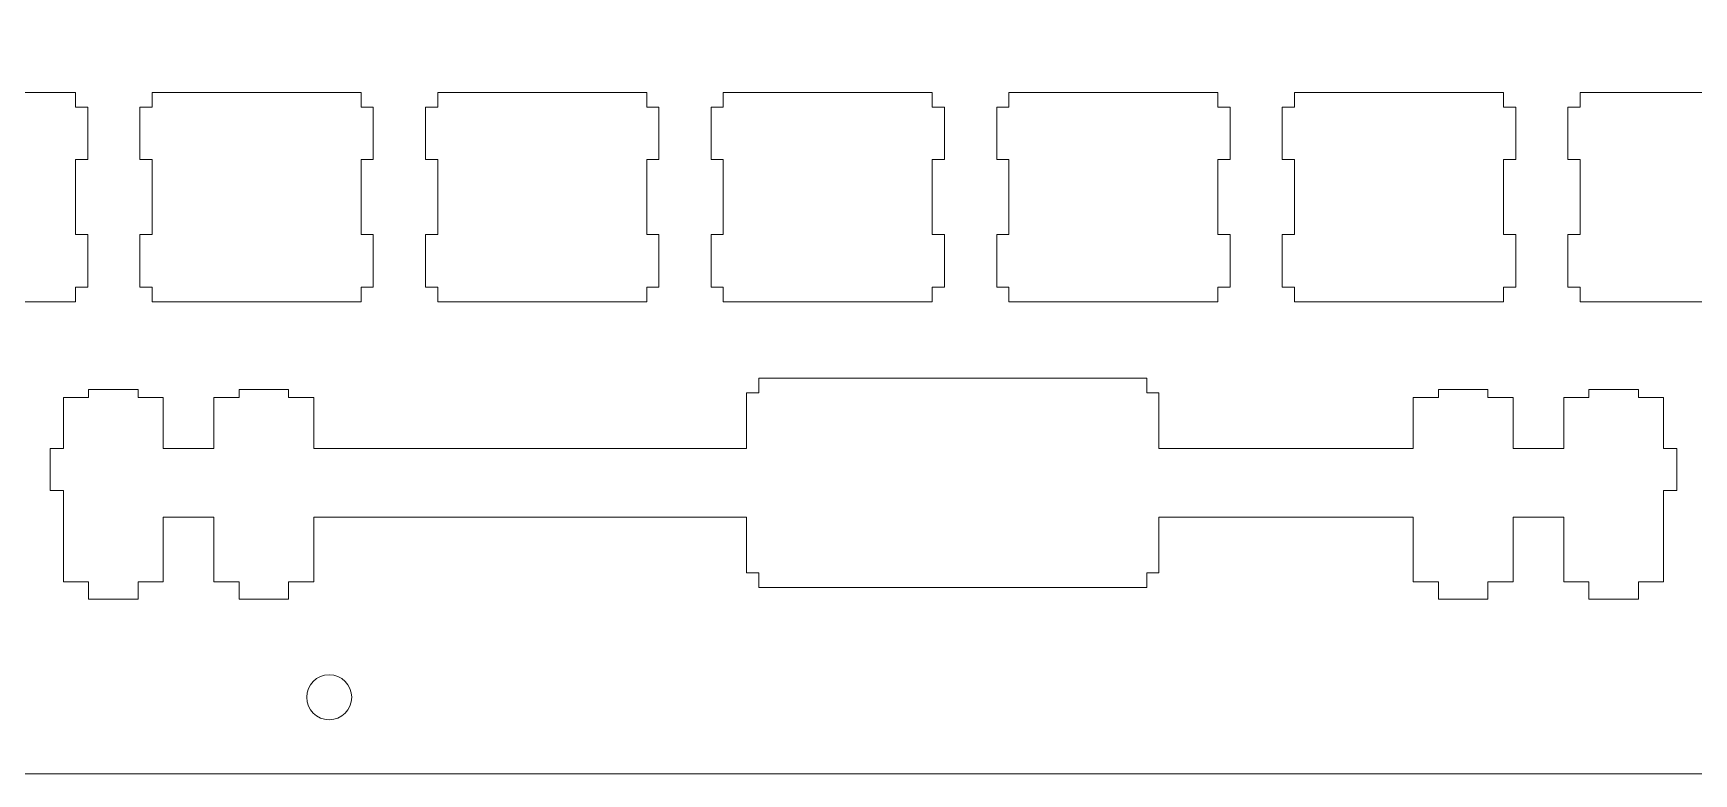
# Model space of a CAD drawing. Header units: millimetres. Extents: x -961 to -101, y 26 to 952.
# Drawn here: x -727.5 to -616.8, y 162.6 to 212 of the extents above; entities that cross this region are included whole.
import ezdxf

# ---------------------------------------------------------------- set-up
doc = ezdxf.new("R2010")
doc.units = ezdxf.units.MM
doc.header["$MEASUREMENT"] = 0
doc.layers.add('Layer 1', color=7, linetype='Continuous')

msp = doc.modelspace()

# ---------------------------------------------------------------- linework, layer by layer
at = {"layer": 'Layer 1', "color": 250, "lineweight": 9}
msp.add_ellipse((-707.7803, 167.7083), major_axis=(0, 1.5001), ratio=1, dxfattribs=at)
msp.add_open_spline([(-807.7337, 277.6083), (-807.7337, 277.6083), (-512.7337, 277.6083), (-512.7337, 277.6083), (-512.7337, 277.6083), (-509.9837, 277.6083), (-507.7337, 275.3583), (-507.7337, 272.6083), (-507.7337, 272.6083), (-507.7337, 272.6083), (-507.7337, 167.6084), (-507.7337, 167.6084), (-507.7337, 167.6084), (-507.7337, 164.8584), (-509.9837, 162.6084), (-512.7337, 162.6084), (-512.7337, 162.6084), (-512.7337, 162.6084), (-807.7337, 162.6084), (-807.7337, 162.6084), (-807.7337, 162.6084), (-810.4837, 162.6084), (-812.7337, 164.8584), (-812.7337, 167.6084), (-812.7337, 167.6084), (-812.7337, 167.6084), (-812.7337, 272.6083), (-812.7337, 272.6083), (-812.7337, 272.6083), (-812.7337, 275.3583), (-810.4837, 277.6083), (-807.7337, 277.6083)], degree=3, knots=[0, 0, 0, 0, 0.11111111, 0.11111111, 0.11111111, 0.11111111, 0.22222222, 0.22222222, 0.22222222, 0.22222222, 0.33333333, 0.33333333, 0.33333333, 0.33333333, 0.44444444, 0.44444444, 0.44444444, 0.44444444, 0.55555556, 0.55555556, 0.55555556, 0.55555556, 0.66666667, 0.66666667, 0.66666667, 0.66666667, 0.77777778, 0.77777778, 0.77777778, 0.77777778, 1, 1, 1, 1], dxfattribs=at)
for points in [[(-738.6437, 208.0311), (-738.6437, 208.0311), (-724.6986, 208.0311), (-724.6986, 208.0311)], [(-724.6986, 207.0524), (-724.6986, 207.0524), (-724.6986, 208.0311), (-724.6986, 208.0311)], [(-719.5937, 208.0311), (-719.5937, 208.0311), (-705.6486, 208.0311), (-705.6486, 208.0311)], [(-719.5937, 207.0524), (-719.5937, 207.0524), (-719.5937, 208.0311), (-719.5937, 208.0311)], [(-705.6486, 207.0524), (-705.6486, 207.0524), (-705.6486, 208.0311), (-705.6486, 208.0311)], [(-700.5437, 208.0311), (-700.5437, 208.0311), (-686.5986, 208.0311), (-686.5986, 208.0311)], [(-700.5437, 207.0524), (-700.5437, 207.0524), (-700.5437, 208.0311), (-700.5437, 208.0311)], [(-686.5986, 207.0524), (-686.5986, 207.0524), (-686.5986, 208.0311), (-686.5986, 208.0311)], [(-681.4937, 208.0311), (-681.4937, 208.0311), (-667.5486, 208.0311), (-667.5486, 208.0311)], [(-681.4937, 207.0524), (-681.4937, 207.0524), (-681.4937, 208.0311), (-681.4937, 208.0311)], [(-667.5486, 207.0524), (-667.5486, 207.0524), (-667.5486, 208.0311), (-667.5486, 208.0311)], [(-662.4437, 208.0311), (-662.4437, 208.0311), (-648.4986, 208.0311), (-648.4986, 208.0311)], [(-662.4437, 207.0524), (-662.4437, 207.0524), (-662.4437, 208.0311), (-662.4437, 208.0311)], [(-648.4986, 207.0524), (-648.4986, 207.0524), (-648.4986, 208.0311), (-648.4986, 208.0311)], [(-643.3937, 208.0311), (-643.3937, 208.0311), (-629.4486, 208.0311), (-629.4486, 208.0311)], [(-643.3937, 207.0524), (-643.3937, 207.0524), (-643.3937, 208.0311), (-643.3937, 208.0311)], [(-629.4486, 207.0524), (-629.4486, 207.0524), (-629.4486, 208.0311), (-629.4486, 208.0311)], [(-624.3437, 208.0311), (-624.3437, 208.0311), (-610.3986, 208.0311), (-610.3986, 208.0311)], [(-624.3437, 207.0524), (-624.3437, 207.0524), (-624.3437, 208.0311), (-624.3437, 208.0311)], [(-723.8872, 207.0524), (-723.8872, 207.0524), (-724.6986, 207.0524), (-724.6986, 207.0524)], [(-723.8872, 207.0524), (-723.8872, 207.0524), (-723.8872, 203.5585), (-723.8872, 203.5585)], [(-720.4051, 203.5585), (-720.4051, 203.5585), (-720.4051, 207.0524), (-720.4051, 207.0524)], [(-720.4051, 207.0524), (-720.4051, 207.0524), (-719.5937, 207.0524), (-719.5937, 207.0524)], [(-704.8372, 207.0524), (-704.8372, 207.0524), (-705.6486, 207.0524), (-705.6486, 207.0524)], [(-704.8372, 207.0524), (-704.8372, 207.0524), (-704.8372, 203.5585), (-704.8372, 203.5585)], [(-701.3551, 203.5585), (-701.3551, 203.5585), (-701.3551, 207.0524), (-701.3551, 207.0524)], [(-701.3551, 207.0524), (-701.3551, 207.0524), (-700.5437, 207.0524), (-700.5437, 207.0524)], [(-685.7872, 207.0524), (-685.7872, 207.0524), (-686.5986, 207.0524), (-686.5986, 207.0524)], [(-685.7872, 207.0524), (-685.7872, 207.0524), (-685.7872, 203.5585), (-685.7872, 203.5585)], [(-682.3051, 203.5585), (-682.3051, 203.5585), (-682.3051, 207.0524), (-682.3051, 207.0524)], [(-682.3051, 207.0524), (-682.3051, 207.0524), (-681.4937, 207.0524), (-681.4937, 207.0524)], [(-666.7372, 207.0524), (-666.7372, 207.0524), (-667.5486, 207.0524), (-667.5486, 207.0524)], [(-666.7372, 207.0524), (-666.7372, 207.0524), (-666.7372, 203.5585), (-666.7372, 203.5585)], [(-663.2551, 203.5585), (-663.2551, 203.5585), (-663.2551, 207.0524), (-663.2551, 207.0524)], [(-663.2551, 207.0524), (-663.2551, 207.0524), (-662.4437, 207.0524), (-662.4437, 207.0524)], [(-647.6872, 207.0524), (-647.6872, 207.0524), (-648.4986, 207.0524), (-648.4986, 207.0524)], [(-647.6872, 207.0524), (-647.6872, 207.0524), (-647.6872, 203.5585), (-647.6872, 203.5585)], [(-644.2051, 203.5585), (-644.2051, 203.5585), (-644.2051, 207.0524), (-644.2051, 207.0524)], [(-644.2051, 207.0524), (-644.2051, 207.0524), (-643.3937, 207.0524), (-643.3937, 207.0524)], [(-628.6372, 207.0524), (-628.6372, 207.0524), (-629.4486, 207.0524), (-629.4486, 207.0524)], [(-628.6372, 207.0524), (-628.6372, 207.0524), (-628.6372, 203.5585), (-628.6372, 203.5585)], [(-625.1551, 203.5585), (-625.1551, 203.5585), (-625.1551, 207.0524), (-625.1551, 207.0524)], [(-625.1551, 207.0524), (-625.1551, 207.0524), (-624.3437, 207.0524), (-624.3437, 207.0524)], [(-724.6986, 203.5585), (-724.6986, 203.5585), (-724.6986, 198.5585), (-724.6986, 198.5585)], [(-724.6986, 203.5585), (-724.6986, 203.5585), (-723.8872, 203.5585), (-723.8872, 203.5585)], [(-719.5937, 203.5585), (-719.5937, 203.5585), (-720.4051, 203.5585), (-720.4051, 203.5585)], [(-719.5937, 198.5585), (-719.5937, 198.5585), (-719.5937, 203.5585), (-719.5937, 203.5585)], [(-705.6486, 203.5585), (-705.6486, 203.5585), (-705.6486, 198.5585), (-705.6486, 198.5585)], [(-705.6486, 203.5585), (-705.6486, 203.5585), (-704.8372, 203.5585), (-704.8372, 203.5585)], [(-700.5437, 203.5585), (-700.5437, 203.5585), (-701.3551, 203.5585), (-701.3551, 203.5585)], [(-700.5437, 198.5585), (-700.5437, 198.5585), (-700.5437, 203.5585), (-700.5437, 203.5585)], [(-686.5986, 203.5585), (-686.5986, 203.5585), (-686.5986, 198.5585), (-686.5986, 198.5585)], [(-686.5986, 203.5585), (-686.5986, 203.5585), (-685.7872, 203.5585), (-685.7872, 203.5585)], [(-681.4937, 203.5585), (-681.4937, 203.5585), (-682.3051, 203.5585), (-682.3051, 203.5585)], [(-681.4937, 198.5585), (-681.4937, 198.5585), (-681.4937, 203.5585), (-681.4937, 203.5585)], [(-667.5486, 203.5585), (-667.5486, 203.5585), (-667.5486, 198.5585), (-667.5486, 198.5585)], [(-667.5486, 203.5585), (-667.5486, 203.5585), (-666.7372, 203.5585), (-666.7372, 203.5585)], [(-662.4437, 203.5585), (-662.4437, 203.5585), (-663.2551, 203.5585), (-663.2551, 203.5585)], [(-662.4437, 198.5585), (-662.4437, 198.5585), (-662.4437, 203.5585), (-662.4437, 203.5585)], [(-648.4986, 203.5585), (-648.4986, 203.5585), (-648.4986, 198.5585), (-648.4986, 198.5585)], [(-648.4986, 203.5585), (-648.4986, 203.5585), (-647.6872, 203.5585), (-647.6872, 203.5585)], [(-643.3937, 203.5585), (-643.3937, 203.5585), (-644.2051, 203.5585), (-644.2051, 203.5585)], [(-643.3937, 198.5585), (-643.3937, 198.5585), (-643.3937, 203.5585), (-643.3937, 203.5585)], [(-629.4486, 203.5585), (-629.4486, 203.5585), (-629.4486, 198.5585), (-629.4486, 198.5585)], [(-629.4486, 203.5585), (-629.4486, 203.5585), (-628.6372, 203.5585), (-628.6372, 203.5585)], [(-624.3437, 203.5585), (-624.3437, 203.5585), (-625.1551, 203.5585), (-625.1551, 203.5585)], [(-624.3437, 198.5585), (-624.3437, 198.5585), (-624.3437, 203.5585), (-624.3437, 203.5585)], [(-723.8872, 198.5585), (-723.8872, 198.5585), (-724.6986, 198.5585), (-724.6986, 198.5585)], [(-723.8872, 198.5585), (-723.8872, 198.5585), (-723.8872, 195.0646), (-723.8872, 195.0646)], [(-720.4051, 195.0646), (-720.4051, 195.0646), (-720.4051, 198.5585), (-720.4051, 198.5585)], [(-720.4051, 198.5585), (-720.4051, 198.5585), (-719.5937, 198.5585), (-719.5937, 198.5585)], [(-704.8372, 198.5585), (-704.8372, 198.5585), (-705.6486, 198.5585), (-705.6486, 198.5585)], [(-704.8372, 198.5585), (-704.8372, 198.5585), (-704.8372, 195.0646), (-704.8372, 195.0646)], [(-701.3551, 195.0646), (-701.3551, 195.0646), (-701.3551, 198.5585), (-701.3551, 198.5585)], [(-701.3551, 198.5585), (-701.3551, 198.5585), (-700.5437, 198.5585), (-700.5437, 198.5585)], [(-685.7872, 198.5585), (-685.7872, 198.5585), (-686.5986, 198.5585), (-686.5986, 198.5585)], [(-685.7872, 198.5585), (-685.7872, 198.5585), (-685.7872, 195.0646), (-685.7872, 195.0646)], [(-682.3051, 195.0646), (-682.3051, 195.0646), (-682.3051, 198.5585), (-682.3051, 198.5585)], [(-682.3051, 198.5585), (-682.3051, 198.5585), (-681.4937, 198.5585), (-681.4937, 198.5585)], [(-666.7372, 198.5585), (-666.7372, 198.5585), (-667.5486, 198.5585), (-667.5486, 198.5585)], [(-666.7372, 198.5585), (-666.7372, 198.5585), (-666.7372, 195.0646), (-666.7372, 195.0646)], [(-663.2551, 195.0646), (-663.2551, 195.0646), (-663.2551, 198.5585), (-663.2551, 198.5585)], [(-663.2551, 198.5585), (-663.2551, 198.5585), (-662.4437, 198.5585), (-662.4437, 198.5585)], [(-647.6872, 198.5585), (-647.6872, 198.5585), (-648.4986, 198.5585), (-648.4986, 198.5585)], [(-647.6872, 198.5585), (-647.6872, 198.5585), (-647.6872, 195.0646), (-647.6872, 195.0646)], [(-644.2051, 195.0646), (-644.2051, 195.0646), (-644.2051, 198.5585), (-644.2051, 198.5585)], [(-644.2051, 198.5585), (-644.2051, 198.5585), (-643.3937, 198.5585), (-643.3937, 198.5585)], [(-628.6372, 198.5585), (-628.6372, 198.5585), (-629.4486, 198.5585), (-629.4486, 198.5585)], [(-628.6372, 198.5585), (-628.6372, 198.5585), (-628.6372, 195.0646), (-628.6372, 195.0646)], [(-625.1551, 195.0646), (-625.1551, 195.0646), (-625.1551, 198.5585), (-625.1551, 198.5585)], [(-625.1551, 198.5585), (-625.1551, 198.5585), (-624.3437, 198.5585), (-624.3437, 198.5585)], [(-724.6986, 195.0646), (-724.6986, 195.0646), (-723.8872, 195.0646), (-723.8872, 195.0646)], [(-724.6986, 195.0646), (-724.6986, 195.0646), (-724.6986, 194.0859), (-724.6986, 194.0859)], [(-719.5937, 195.0646), (-719.5937, 195.0646), (-720.4051, 195.0646), (-720.4051, 195.0646)], [(-719.5937, 194.0859), (-719.5937, 194.0859), (-719.5937, 195.0646), (-719.5937, 195.0646)], [(-705.6486, 195.0646), (-705.6486, 195.0646), (-704.8372, 195.0646), (-704.8372, 195.0646)], [(-705.6486, 195.0646), (-705.6486, 195.0646), (-705.6486, 194.0859), (-705.6486, 194.0859)], [(-700.5437, 195.0646), (-700.5437, 195.0646), (-701.3551, 195.0646), (-701.3551, 195.0646)], [(-700.5437, 194.0859), (-700.5437, 194.0859), (-700.5437, 195.0646), (-700.5437, 195.0646)], [(-686.5986, 195.0646), (-686.5986, 195.0646), (-685.7872, 195.0646), (-685.7872, 195.0646)], [(-686.5986, 195.0646), (-686.5986, 195.0646), (-686.5986, 194.0859), (-686.5986, 194.0859)], [(-681.4937, 195.0646), (-681.4937, 195.0646), (-682.3051, 195.0646), (-682.3051, 195.0646)], [(-681.4937, 194.0859), (-681.4937, 194.0859), (-681.4937, 195.0646), (-681.4937, 195.0646)], [(-667.5486, 195.0646), (-667.5486, 195.0646), (-666.7372, 195.0646), (-666.7372, 195.0646)], [(-667.5486, 195.0646), (-667.5486, 195.0646), (-667.5486, 194.0859), (-667.5486, 194.0859)], [(-662.4437, 195.0646), (-662.4437, 195.0646), (-663.2551, 195.0646), (-663.2551, 195.0646)], [(-662.4437, 194.0859), (-662.4437, 194.0859), (-662.4437, 195.0646), (-662.4437, 195.0646)], [(-648.4986, 195.0646), (-648.4986, 195.0646), (-647.6872, 195.0646), (-647.6872, 195.0646)], [(-648.4986, 195.0646), (-648.4986, 195.0646), (-648.4986, 194.0859), (-648.4986, 194.0859)], [(-643.3937, 195.0646), (-643.3937, 195.0646), (-644.2051, 195.0646), (-644.2051, 195.0646)], [(-643.3937, 194.0859), (-643.3937, 194.0859), (-643.3937, 195.0646), (-643.3937, 195.0646)], [(-629.4486, 195.0646), (-629.4486, 195.0646), (-628.6372, 195.0646), (-628.6372, 195.0646)], [(-629.4486, 195.0646), (-629.4486, 195.0646), (-629.4486, 194.0859), (-629.4486, 194.0859)], [(-624.3437, 195.0646), (-624.3437, 195.0646), (-625.1551, 195.0646), (-625.1551, 195.0646)], [(-624.3437, 194.0859), (-624.3437, 194.0859), (-624.3437, 195.0646), (-624.3437, 195.0646)], [(-724.6986, 194.0859), (-724.6986, 194.0859), (-738.6437, 194.0859), (-738.6437, 194.0859)], [(-705.6486, 194.0859), (-705.6486, 194.0859), (-719.5937, 194.0859), (-719.5937, 194.0859)], [(-686.5986, 194.0859), (-686.5986, 194.0859), (-700.5437, 194.0859), (-700.5437, 194.0859)], [(-667.5486, 194.0859), (-667.5486, 194.0859), (-681.4937, 194.0859), (-681.4937, 194.0859)], [(-648.4986, 194.0859), (-648.4986, 194.0859), (-662.4437, 194.0859), (-662.4437, 194.0859)], [(-629.4486, 194.0859), (-629.4486, 194.0859), (-643.3937, 194.0859), (-643.3937, 194.0859)], [(-610.3986, 194.0859), (-610.3986, 194.0859), (-624.3437, 194.0859), (-624.3437, 194.0859)], [(-653.2512, 188.9934), (-653.2512, 188.9934), (-679.1249, 188.9934), (-679.1249, 188.9934)], [(-679.1249, 188.013), (-679.1249, 188.013), (-679.1249, 188.9934), (-679.1249, 188.9934)], [(-653.2512, 188.013), (-653.2512, 188.013), (-653.2512, 188.9934), (-653.2512, 188.9934)], [(-725.5053, 184.2944), (-725.5053, 184.2944), (-725.5053, 187.698), (-725.5053, 187.698)], [(-723.8289, 187.698), (-723.8289, 187.698), (-725.5053, 187.698), (-725.5053, 187.698)], [(-723.8289, 188.2314), (-723.8289, 188.2314), (-723.8289, 187.698), (-723.8289, 187.698)], [(-720.5269, 188.2314), (-720.5269, 188.2314), (-723.8289, 188.2314), (-723.8289, 188.2314)], [(-720.5269, 188.2314), (-720.5269, 188.2314), (-720.5269, 187.698), (-720.5269, 187.698)], [(-718.8505, 187.698), (-718.8505, 187.698), (-720.5269, 187.698), (-720.5269, 187.698)], [(-718.8505, 184.2944), (-718.8505, 184.2944), (-718.8505, 187.698), (-718.8505, 187.698)], [(-715.4673, 184.2944), (-715.4673, 184.2944), (-715.4673, 187.698), (-715.4673, 187.698)], [(-713.7909, 187.698), (-713.7909, 187.698), (-715.4673, 187.698), (-715.4673, 187.698)], [(-713.7909, 188.2314), (-713.7909, 188.2314), (-713.7909, 187.698), (-713.7909, 187.698)], [(-710.4889, 188.2314), (-710.4889, 188.2314), (-713.7909, 188.2314), (-713.7909, 188.2314)], [(-710.4889, 188.2314), (-710.4889, 188.2314), (-710.4889, 187.698), (-710.4889, 187.698)], [(-708.8125, 187.698), (-708.8125, 187.698), (-710.4889, 187.698), (-710.4889, 187.698)], [(-708.8125, 184.2944), (-708.8125, 184.2944), (-708.8125, 187.698), (-708.8125, 187.698)], [(-679.1249, 188.013), (-679.1249, 188.013), (-679.9377, 188.013), (-679.9377, 188.013)], [(-679.9377, 184.2944), (-679.9377, 184.2944), (-679.9377, 188.013), (-679.9377, 188.013)], [(-653.2512, 188.013), (-653.2512, 188.013), (-652.4384, 188.013), (-652.4384, 188.013)], [(-652.4384, 184.2944), (-652.4384, 184.2944), (-652.4384, 188.013), (-652.4384, 188.013)], [(-635.4673, 184.2944), (-635.4673, 184.2944), (-635.4673, 187.698), (-635.4673, 187.698)], [(-635.4673, 187.698), (-635.4673, 187.698), (-633.7909, 187.698), (-633.7909, 187.698)], [(-633.7909, 188.2314), (-633.7909, 188.2314), (-633.7909, 187.698), (-633.7909, 187.698)], [(-633.7909, 188.2314), (-633.7909, 188.2314), (-630.4889, 188.2314), (-630.4889, 188.2314)], [(-630.4889, 188.2314), (-630.4889, 188.2314), (-630.4889, 187.698), (-630.4889, 187.698)], [(-630.4889, 187.698), (-630.4889, 187.698), (-628.8125, 187.698), (-628.8125, 187.698)], [(-628.8125, 184.2944), (-628.8125, 184.2944), (-628.8125, 187.698), (-628.8125, 187.698)], [(-625.4293, 184.2944), (-625.4293, 184.2944), (-625.4293, 187.698), (-625.4293, 187.698)], [(-623.7529, 187.698), (-623.7529, 187.698), (-625.4293, 187.698), (-625.4293, 187.698)], [(-623.7529, 188.2314), (-623.7529, 188.2314), (-623.7529, 187.698), (-623.7529, 187.698)], [(-620.4509, 188.2314), (-620.4509, 188.2314), (-623.7529, 188.2314), (-623.7529, 188.2314)], [(-620.4509, 188.2314), (-620.4509, 188.2314), (-620.4509, 187.698), (-620.4509, 187.698)], [(-618.7745, 187.698), (-618.7745, 187.698), (-620.4509, 187.698), (-620.4509, 187.698)], [(-618.7745, 184.2944), (-618.7745, 184.2944), (-618.7745, 187.698), (-618.7745, 187.698)], [(-725.5053, 184.2944), (-725.5053, 184.2944), (-726.3943, 184.2944), (-726.3943, 184.2944)], [(-726.3943, 184.2944), (-726.3943, 184.2944), (-726.3943, 181.5004), (-726.3943, 181.5004)], [(-715.4673, 184.2944), (-715.4673, 184.2944), (-718.8505, 184.2944), (-718.8505, 184.2944)], [(-679.9377, 184.2944), (-679.9377, 184.2944), (-708.8125, 184.2944), (-708.8125, 184.2944)], [(-635.4673, 184.2944), (-635.4673, 184.2944), (-652.4384, 184.2944), (-652.4384, 184.2944)], [(-628.8125, 184.2944), (-628.8125, 184.2944), (-625.4293, 184.2944), (-625.4293, 184.2944)], [(-617.8855, 184.2944), (-617.8855, 184.2944), (-618.7745, 184.2944), (-618.7745, 184.2944)], [(-617.8855, 181.5004), (-617.8855, 181.5004), (-617.8855, 184.2944), (-617.8855, 184.2944)], [(-726.3943, 181.5004), (-726.3943, 181.5004), (-725.5053, 181.5004), (-725.5053, 181.5004)], [(-725.5053, 175.4044), (-725.5053, 175.4044), (-725.5053, 181.5004), (-725.5053, 181.5004)], [(-618.7745, 175.4044), (-618.7745, 175.4044), (-618.7745, 181.5004), (-618.7745, 181.5004)], [(-618.7745, 181.5004), (-618.7745, 181.5004), (-617.8855, 181.5004), (-617.8855, 181.5004)], [(-718.8505, 179.7224), (-718.8505, 179.7224), (-715.4673, 179.7224), (-715.4673, 179.7224)], [(-718.8505, 175.4044), (-718.8505, 175.4044), (-718.8505, 179.7224), (-718.8505, 179.7224)], [(-715.4673, 175.4044), (-715.4673, 175.4044), (-715.4673, 179.7224), (-715.4673, 179.7224)], [(-708.8125, 179.7224), (-708.8125, 179.7224), (-679.9377, 179.7224), (-679.9377, 179.7224)], [(-708.8125, 175.4044), (-708.8125, 175.4044), (-708.8125, 179.7224), (-708.8125, 179.7224)], [(-679.9377, 176.0038), (-679.9377, 176.0038), (-679.9377, 179.7224), (-679.9377, 179.7224)], [(-635.4673, 179.7224), (-635.4673, 179.7224), (-652.4384, 179.7224), (-652.4384, 179.7224)], [(-652.4384, 176.0038), (-652.4384, 176.0038), (-652.4384, 179.7224), (-652.4384, 179.7224)], [(-635.4673, 175.4044), (-635.4673, 175.4044), (-635.4673, 179.7224), (-635.4673, 179.7224)], [(-625.4293, 179.7224), (-625.4293, 179.7224), (-628.8125, 179.7224), (-628.8125, 179.7224)], [(-628.8125, 175.4044), (-628.8125, 175.4044), (-628.8125, 179.7224), (-628.8125, 179.7224)], [(-625.4293, 175.4044), (-625.4293, 175.4044), (-625.4293, 179.7224), (-625.4293, 179.7224)], [(-723.8289, 175.4044), (-723.8289, 175.4044), (-725.5053, 175.4044), (-725.5053, 175.4044)], [(-723.8289, 174.2614), (-723.8289, 174.2614), (-723.8289, 175.4044), (-723.8289, 175.4044)], [(-720.5269, 174.2614), (-720.5269, 174.2614), (-720.5269, 175.4044), (-720.5269, 175.4044)], [(-720.5269, 175.4044), (-720.5269, 175.4044), (-718.8505, 175.4044), (-718.8505, 175.4044)], [(-713.7909, 175.4044), (-713.7909, 175.4044), (-715.4673, 175.4044), (-715.4673, 175.4044)], [(-713.7909, 174.2614), (-713.7909, 174.2614), (-713.7909, 175.4044), (-713.7909, 175.4044)], [(-710.4889, 174.2614), (-710.4889, 174.2614), (-710.4889, 175.4044), (-710.4889, 175.4044)], [(-710.4889, 175.4044), (-710.4889, 175.4044), (-708.8125, 175.4044), (-708.8125, 175.4044)], [(-679.9377, 176.0038), (-679.9377, 176.0038), (-679.1249, 176.0038), (-679.1249, 176.0038)], [(-679.1249, 176.0038), (-679.1249, 176.0038), (-679.1249, 175.0234), (-679.1249, 175.0234)], [(-679.1249, 175.0234), (-679.1249, 175.0234), (-653.2512, 175.0234), (-653.2512, 175.0234)], [(-652.4384, 176.0038), (-652.4384, 176.0038), (-653.2512, 176.0038), (-653.2512, 176.0038)], [(-653.2512, 176.0038), (-653.2512, 176.0038), (-653.2512, 175.0234), (-653.2512, 175.0234)], [(-633.7909, 175.4044), (-633.7909, 175.4044), (-635.4673, 175.4044), (-635.4673, 175.4044)], [(-633.7909, 174.2614), (-633.7909, 174.2614), (-633.7909, 175.4044), (-633.7909, 175.4044)], [(-630.4889, 174.2614), (-630.4889, 174.2614), (-630.4889, 175.4044), (-630.4889, 175.4044)], [(-630.4889, 175.4044), (-630.4889, 175.4044), (-628.8125, 175.4044), (-628.8125, 175.4044)], [(-623.7529, 175.4044), (-623.7529, 175.4044), (-625.4293, 175.4044), (-625.4293, 175.4044)], [(-623.7529, 174.2614), (-623.7529, 174.2614), (-623.7529, 175.4044), (-623.7529, 175.4044)], [(-620.4509, 174.2614), (-620.4509, 174.2614), (-620.4509, 175.4044), (-620.4509, 175.4044)], [(-620.4509, 175.4044), (-620.4509, 175.4044), (-618.7745, 175.4044), (-618.7745, 175.4044)], [(-723.8289, 174.2614), (-723.8289, 174.2614), (-720.5269, 174.2614), (-720.5269, 174.2614)], [(-713.7909, 174.2614), (-713.7909, 174.2614), (-710.4889, 174.2614), (-710.4889, 174.2614)], [(-630.4889, 174.2614), (-630.4889, 174.2614), (-633.7909, 174.2614), (-633.7909, 174.2614)], [(-623.7529, 174.2614), (-623.7529, 174.2614), (-620.4509, 174.2614), (-620.4509, 174.2614)]]:
    msp.add_open_spline(points, degree=3, dxfattribs=at)

doc.saveas('drawing.dxf')
